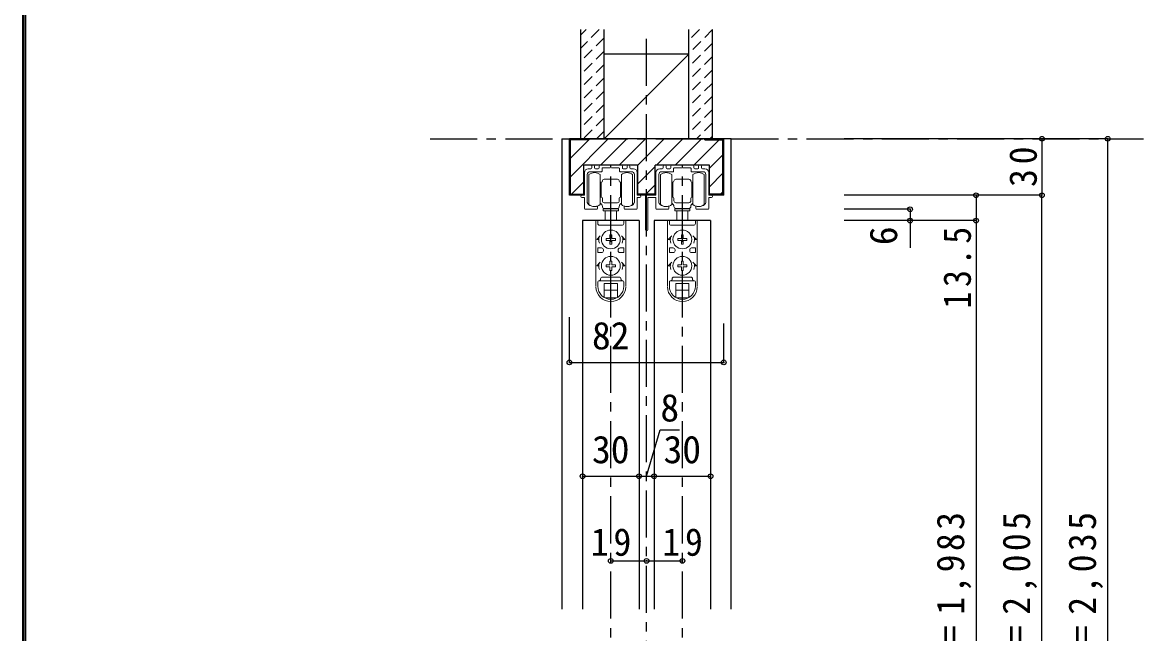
# Model space of a CAD drawing. Units: millimetres, scale not verified. Extents: x -973 to 977, y -718 to 696.
# Drawn here: x -973 to -378, y -323 to 1 of the extents above; entities that cross this region are included whole.
import ezdxf
from ezdxf.enums import TextEntityAlignment as Align

# ---------------------------------------------------------------- set-up
doc = ezdxf.new("R2010")
doc.units = ezdxf.units.MM
doc.header["$LTSCALE"] = 5
doc.header["$PDMODE"] = 32
doc.header["$PDSIZE"] = 2.5
doc.linetypes.add('CHAIN1', pattern=[8, 5, -1, 1, -1])
doc.linetypes.add('DASHED1', pattern=[1.8, 1.2, -0.6])
for name, color, linetype in [('0-1_通り芯', 4, 'CHAIN1'), ('0-2_柱', 3, 'Continuous'), ('0-3_仕上げ', 2, 'Continuous'), ('0-4_枠', 3, 'Continuous'), ('0-6_扉', 6, 'Continuous'), ('0-B_寸法', 7, 'Continuous'), ('0-C_ハッチ', 4, 'DASHED1'), ('F-1_枠', 6, 'Continuous')]:
    doc.layers.add(name, color=color, linetype=linetype)
doc.layers.add('0-7_金物', color=7, linetype='Continuous', lineweight=18)
doc.styles.add('ＭＳ ゴシック', font='')
doc.styles.get('ＭＳ ゴシック').set_extended_font_data('MS Gothic')

# ---------------------------------------------------------------- blocks, each defined once
blk = doc.blocks.new('戸車(上吊)')
at = {"layer": '0-7_金物'}
for p, q in [((-11.601, 12.792), (-11.601, 28.792)), ((-5.601, 28.792), (-5.601, 20.792)), ((-5.601, 24.792), (-5.301, 24.792)), ((-5.101, 24.592), (-5.301, 24.792)), ((-5.101, 24.792), (-5.101, 20.792)), ((-5.001, 24.792), (-5.101, 24.792)), ((-3.501, 26.292), (-0.001, 26.292)), ((3.499, 26.292), (-0.001, 26.292)), ((4.999, 24.792), (5.099, 24.792)), ((5.099, 24.792), (5.099, 20.792)), ((5.099, 24.592), (5.299, 24.792)), ((5.599, 24.792), (5.299, 24.792)), ((5.599, 28.792), (5.599, 20.792)), ((11.599, 12.792), (11.599, 28.792)), ((-5.601, 23.292), (-5.101, 23.292)), ((-5.601, 20.792), (-5.601, 12.792)), ((-5.601, 18.292), (-5.101, 18.292)), ((-5.301, 23.292), (-5.101, 23.492)), ((-5.101, 18.092), (-5.301, 18.292)), ((-5.101, 16.792), (-5.101, 20.792)), ((5.299, 23.292), (5.099, 23.492)), ((5.599, 23.292), (5.099, 23.292)), ((5.099, 16.792), (5.099, 20.792)), ((5.099, 18.092), (5.299, 18.292)), ((5.599, 18.292), (5.099, 18.292)), ((5.599, 20.792), (5.599, 12.792)), ((-5.601, 16.792), (-5.301, 16.792)), ((-5.101, 16.992), (-5.301, 16.792)), ((-5.001, 16.792), (-5.101, 16.792)), ((-4.501, 14.792), (-4.501, 16.292)), ((-3.501, 13.792), (-0.001, 13.792)), ((3.499, 13.792), (-0.001, 13.792)), ((4.499, 14.792), (4.499, 16.292)), ((4.999, 16.792), (5.099, 16.792)), ((5.099, 16.992), (5.299, 16.792)), ((5.599, 16.792), (5.299, 16.792)), ((-4.001, 10.492), (-4.001, 9.492)), ((3.999, 10.492), (-4.001, 10.492)), ((-4.001, 9.492), (3.999, 9.492)), ((-0.001, 10.792), (-3.501, 10.792)), ((-3.001, 10.792), (-3.001, 10.492)), ((-3.001, 4.292), (-3.001, 9.492)), ((-0.001, 10.792), (3.499, 10.792)), ((2.999, 10.792), (2.999, 10.492)), ((2.999, 9.492), (2.999, 4.292)), ((3.999, 10.492), (3.999, 9.492)), ((-7.9, 4.292), (-7.9, -30.608)), ((-7.857, 4.292), (7.943, 4.292)), ((-6.9, 4.292), (-6.9, 2.792)), ((-5.9, 1.792), (5.9, 1.792)), ((6.9, 4.292), (6.9, 2.792)), ((7.9, 4.292), (7.9, -30.608)), ((-5.657, -3.708), (-7.5, -5.708)), ((-6.4, -5.708), (-7.5, -5.708)), ((-0.52, -5.188), (-2.45, -5.222)), ((-2.45, -5.222), (-2.45, -6.194)), ((-0.52, -5.188), (-0.486, -3.258)), ((0.486, -3.258), (-0.486, -3.258)), ((0.52, -5.188), (0.486, -3.258)), ((0.52, -5.188), (2.45, -5.222)), ((2.45, -6.194), (2.45, -5.222)), ((5.657, -3.708), (7.5, -5.708)), ((6.4, -5.708), (7.5, -5.708)), ((-6.9, -10.208), (-6.9, -12.708)), ((-4.9, -10.208), (-6.9, -10.208)), ((-3.9, -11.208), (-3.9, -11.708)), ((-0.52, -6.227), (-2.45, -6.194)), ((-0.52, -6.227), (-0.486, -8.158)), ((-0.486, -8.158), (0.486, -8.158)), ((0.52, -6.227), (0.486, -8.158)), ((0.52, -6.227), (2.45, -6.194)), ((3.9, -11.208), (3.9, -11.708)), ((4.9, -10.208), (6.9, -10.208)), ((6.9, -10.208), (6.9, -12.708)), ((-5.657, -17.708), (-7.5, -19.708)), ((-4.9, -12.708), (-6.9, -12.708)), ((-0.52, -19.188), (-0.486, -17.258)), ((0.486, -17.258), (-0.486, -17.258)), ((0.52, -19.188), (0.486, -17.258)), ((4.9, -12.708), (6.9, -12.708)), ((5.657, -17.708), (7.5, -19.708)), ((-6.4, -19.708), (-7.5, -19.708)), ((-0.52, -19.188), (-2.45, -19.222)), ((-2.45, -19.222), (-2.45, -20.194)), ((-0.52, -20.227), (-2.45, -20.194)), ((-0.52, -20.227), (-0.486, -22.158)), ((-0.486, -22.158), (0.486, -22.158)), ((0.52, -20.227), (0.486, -22.158)), ((0.52, -19.188), (2.45, -19.222)), ((0.52, -20.227), (2.45, -20.194)), ((2.45, -20.194), (2.45, -19.222)), ((6.4, -19.708), (7.5, -19.708)), ((-6.9, -30.608), (-6.9, -28.208)), ((-6.4, -27.708), (6.4, -27.708)), ((-4.4, -25.708), (4.4, -25.708)), ((-3.5, -29.208), (3.5, -29.208)), ((-3.5, -36.554), (-3.5, -29.208)), ((3.5, -36.554), (3.5, -29.208)), ((6.9, -30.608), (6.9, -28.208)), ((-3.5, -32.708), (3.5, -32.708)), ((-3.028, -36.808), (3.028, -36.808))]:
    blk.add_line(p, q, dxfattribs=at)
for centre in [(0, -5.708), (0, -19.708)]:
    blk.add_circle(centre, 5, dxfattribs=at)
for centre, radius, start, end in [((-8.601, 24.792), 5, 53.1301, 126.8699), ((8.599, 24.792), 5, 53.1301, 126.8699), ((-5.001, 25.292), 0.5, 270, 0), ((-3.501, 25.292), 1, 90, 180), ((3.499, 25.292), 1, 0, 90), ((4.999, 25.292), 0.5, 180, 270), ((-8.601, 16.792), 5, 233.1301, 306.8699), ((-6.501, 11.792), 2, 0, 63.25632), ((-5.001, 16.292), 0.5, 0, 90), ((-3.501, 14.792), 1, 180, 270), ((3.499, 14.792), 1, 270, 0), ((4.999, 16.292), 0.5, 90, 180), ((6.499, 11.792), 2, 116.74368, 180), ((8.599, 16.792), 5, 233.1301, 306.8699), ((-3.501, 11.792), 1, 180, 270), ((3.499, 11.792), 1, 270, 0), ((-5.9, 2.792), 1, 180, 270), ((5.9, 2.792), 1, 270, 0), ((0, -5.708), 6.4, 167.82427, 198.20996), ((0, -5.708), 6.4, 341.79004, 12.17573), ((-4.9, -11.208), 1, 0, 90), ((-4.9, -11.708), 1, 270, 0), ((4.9, -11.208), 1, 90, 180), ((4.9, -11.708), 1, 180, 270), ((0, -19.708), 6.4, 167.82427, 198.20996), ((0, -19.708), 6.4, 341.79004, 12.17573), ((-6.4, -28.208), 0.5, 90, 180), ((-6.4, -26.708), 1, 270, 0), ((-4.4, -26.708), 1, 90, 180), ((4.4, -26.708), 1, 0, 90), ((6.4, -26.708), 1, 180, 270), ((6.4, -28.208), 0.5, 0, 90), ((0, -30.808), 7.9, 180, 0), ((0, -30.608), 6.9, 180, 0)]:
    blk.add_arc(centre, radius, start, end, dxfattribs=at)
blk = doc.blocks.new('レール金物(幕板付)')
at = {"layer": '0-7_金物'}
for p, q in [((-13.092, 7.847), (-11.742, 7.847)), ((-6.042, 6.347), (-12.092, 6.347)), ((-11.242, 8.347), (-11.242, 9.347)), ((-10.742, 9.847), (-10.242, 9.847)), ((-9.742, 9.347), (-9.742, 8.347)), ((-9.242, 7.847), (-7.742, 7.847)), ((-7.242, 8.347), (-7.242, 9.347)), ((-6.742, 9.847), (4.558, 9.847)), ((-5.742, 8.047), (-5.742, 6.647)), ((3.558, 6.647), (3.558, 8.047)), ((9.908, 6.347), (3.858, 6.347)), ((5.058, 9.347), (5.058, 8.347)), ((5.558, 7.847), (7.058, 7.847)), ((7.558, 8.347), (7.558, 9.347)), ((8.058, 9.847), (8.558, 9.847)), ((9.058, 9.347), (9.058, 8.347)), ((9.558, 7.847), (10.908, 7.847)), ((-13.592, 4.847), (-13.592, -9.939)), ((11.408, -9.939), (11.408, 4.847)), ((17.308, -24.553), (17.308, -7.553)), ((18.508, -6.353), (18.508, -24.553)), ((-8.742, -13.653), (-14.592, -13.653)), ((-8.242, -12.265), (-8.242, -13.153)), ((6.058, -13.153), (6.058, -12.265)), ((6.437, -11.975), (7.679, -12.153)), ((12.408, -13.653), (6.558, -13.653))]:
    blk.add_line(p, q, dxfattribs=at)
for points in [[(3.258, 8.347), (-0.792, 8.347), (-1.092, 8.647), (-1.392, 8.347), (-5.442, 8.347)], [(-16.492, -6.153), (-15.092, -6.153), (-15.092, 5.847)], [(12.908, 5.847), (12.908, -6.153), (18.308, -6.153)], [(-15.092, -13.153), (-15.092, -7.353), (-16.492, -7.353)], [(17.108, -7.353), (12.908, -7.353), (12.908, -13.153)]]:
    blk.add_lwpolyline(points, dxfattribs=at)
for centre, radius, start, end in [((-13.092, 5.847), 2, 90, 180), ((-12.092, 4.847), 1.5, 90, 180), ((-11.742, 8.347), 0.5, 270, 0), ((-10.742, 9.347), 0.5, 90, 180), ((-10.242, 9.347), 0.5, 0, 90), ((-9.242, 8.347), 0.5, 180, 270), ((-7.742, 8.347), 0.5, 270, 0), ((-6.742, 9.347), 0.5, 90, 180), ((-6.042, 6.647), 0.3, 270, 360), ((-5.442, 8.047), 0.3, 90, 180), ((3.258, 8.047), 0.3, 360, 90), ((3.858, 6.647), 0.3, 180, 270), ((4.558, 9.347), 0.5, 360, 90), ((5.558, 8.347), 0.5, 180, 270), ((7.058, 8.347), 0.5, 270, 360), ((8.058, 9.347), 0.5, 90, 180), ((8.558, 9.347), 0.5, 360, 90), ((9.558, 8.347), 0.5, 180, 270), ((9.908, 4.847), 1.5, 0, 90), ((10.908, 5.847), 2, 0, 90), ((-16.492, -6.753), 0.6, 90, 270), ((-13.292, -9.939), 0.3, 180, 192.08406), ((-11.63, -9.583), 2, 192.08406, 228.89829), ((-9.863, -7.153), 5, 231.94944, 270), ((7.679, -7.153), 5, 270, 308.05056), ((9.446, -9.583), 2, 311.10171, 347.91594), ((11.108, -9.939), 0.3, 347.91594, 0), ((17.108, -7.553), 0.2, 360, 90), ((18.308, -6.353), 0.2, 0, 90), ((-14.592, -13.153), 0.5, 180, 270), ((-9.95, -7.112), 5.042, 270.99736, 285.28454), ((-8.742, -13.153), 0.5, 270, 0), ((-8.542, -12.265), 0.3, 360, 105.31651), ((6.358, -12.265), 0.3, 74.68349, 180), ((6.558, -13.153), 0.5, 180, 270), ((12.408, -13.153), 0.5, 270, 360), ((17.908, -24.553), 0.6, 180, 0)]:
    blk.add_arc(centre, radius, start, end, dxfattribs=at)
blk = doc.blocks.new('レール金具(全般)')
at = {"layer": '0-7_金物'}
for p, q in [((-10.65, 6.888), (-12, 6.888)), ((-10.15, 8.388), (-10.15, 7.388)), ((-9.15, 8.888), (-9.65, 8.888)), ((-8.65, 7.388), (-8.65, 8.388)), ((-6.65, 6.888), (-8.15, 6.888)), ((-6.15, 8.388), (-6.15, 7.388)), ((5.65, 8.888), (-5.65, 8.888)), ((-4.65, 5.688), (-4.65, 7.088)), ((4.65, 7.088), (4.65, 5.688)), ((6.15, 7.388), (6.15, 8.388)), ((8.15, 6.888), (6.65, 6.888)), ((8.65, 8.388), (8.65, 7.388)), ((9.65, 8.888), (9.15, 8.888)), ((10.15, 7.388), (10.15, 8.388)), ((12, 6.888), (10.65, 6.888)), ((-12.5, -10.898), (-12.5, 3.888)), ((-11, 5.388), (-4.95, 5.388)), ((4.95, 5.388), (11, 5.388)), ((12.5, 3.888), (12.5, -10.898)), ((-13.5, -14.612), (-7.65, -14.612)), ((-7.15, -14.112), (-7.15, -13.224)), ((7.15, -13.224), (7.15, -14.112)), ((7.65, -14.612), (13.5, -14.612))]:
    blk.add_line(p, q, dxfattribs=at)
for points in [[(-4.35, 7.388), (-0.3, 7.388), (0, 7.688), (0.3, 7.388), (4.35, 7.388)], [(-14, 4.888), (-14, -7.112), (-15.4, -7.112)], [(15.4, -7.112), (14, -7.112), (14, 4.888)], [(-15.4, -8.312), (-14, -8.312), (-14, -14.112)], [(14, -14.112), (14, -8.312), (15.4, -8.312)]]:
    blk.add_lwpolyline(points, dxfattribs=at)
for centre, radius, start, end in [((-12, 4.888), 2, 90, 180), ((-10.65, 7.388), 0.5, 270, 0), ((-9.65, 8.388), 0.5, 90, 180), ((-9.15, 8.388), 0.5, 0, 90), ((-8.15, 7.388), 0.5, 180, 270), ((-6.65, 7.388), 0.5, 270, 0), ((-5.65, 8.388), 0.5, 90, 180), ((-4.35, 7.088), 0.3, 90, 180), ((4.35, 7.088), 0.3, 360, 90), ((5.65, 8.388), 0.5, 360, 90), ((6.65, 7.388), 0.5, 180, 270), ((8.15, 7.388), 0.5, 270, 360), ((9.15, 8.388), 0.5, 90, 180), ((9.65, 8.388), 0.5, 360, 90), ((10.65, 7.388), 0.5, 180, 270), ((12, 4.888), 2, 0, 90), ((-11, 3.888), 1.5, 90, 180), ((-4.95, 5.688), 0.3, 270, 360), ((4.95, 5.688), 0.3, 180, 270), ((11, 3.888), 1.5, 0, 90), ((-15.4, -7.712), 0.6, 90, 270), ((-12.2, -10.898), 0.3, 180, 192.08406), ((-10.538, -10.542), 2, 192.08406, 228.89829), ((10.538, -10.542), 2, 311.10171, 347.91594), ((12.2, -10.898), 0.3, 347.91594, 0), ((15.4, -7.712), 0.6, 270, 90), ((-13.5, -14.112), 0.5, 180, 270), ((-8.771, -8.112), 5, 231.94944, 269.54933), ((-8.85, -8.112), 5, 270.45826, 285.31651), ((-7.65, -14.112), 0.5, 270, 0), ((-7.45, -13.224), 0.3, 360, 105.31651), ((7.45, -13.224), 0.3, 74.68349, 180), ((7.65, -14.112), 0.5, 180, 270), ((8.85, -8.112), 5, 254.68349, 269.54174), ((8.771, -8.112), 5, 270.45067, 308.05056), ((13.5, -14.112), 0.5, 270, 0)]:
    blk.add_arc(centre, radius, start, end, dxfattribs=at)

msp = doc.modelspace()

# ---------------------------------------------------------------- linework, layer by layer
at = {"layer": '0-1_通り芯'}
for p, q in [((-641.803, -592.363), (-641.803, -2.5)), ((-756.803, -60.5), (-377.803, -60.5)), ((-660.803, -555.5), (-660.803, -74.5)), ((-622.803, -555.5), (-622.803, -74.5))]:
    msp.add_line(p, q, dxfattribs=at)
at = {"layer": '0-2_柱'}
for p, q in [((-619.303, -15.5), (-664.303, -15.5)), ((-619.303, -60.5), (-664.303, -60.5))]:
    msp.add_line(p, q, dxfattribs=at)
at = {"layer": '0-2_柱', "color": 7}
msp.add_line((-619.303, -15.5), (-664.303, -60.5), dxfattribs=at)
at = {"layer": '0-3_仕上げ'}
for p, q in [((-676.803, -60.5), (-676.803, -2.5)), ((-664.303, -60.5), (-664.303, -2.5)), ((-619.303, -60.5), (-619.303, -2.5)), ((-606.803, -60.5), (-606.803, -2.5))]:
    msp.add_line(p, q, dxfattribs=at)
at = {"layer": '0-4_枠', "color": 4}
for p, q in [((-686.803, -60.5), (-682.803, -60.5)), ((-686.803, -60.5), (-686.803, -310.448)), ((-596.803, -60.5), (-600.803, -60.5)), ((-596.803, -310.448), (-596.803, -60.5))]:
    msp.add_line(p, q, dxfattribs=at)
at = {"layer": '0-4_枠'}
for p, q in [((-682.803, -90.5), (-682.803, -60.5)), ((-600.803, -60.5), (-682.803, -60.5)), ((-682.303, -90), (-682.303, -61)), ((-672.803, -61), (-682.303, -61)), ((-672.803, -61), (-672.803, -60.5)), ((-610.803, -61), (-610.803, -60.5)), ((-610.803, -61), (-601.303, -61)), ((-601.303, -90), (-601.303, -61)), ((-600.803, -90.5), (-600.803, -60.5)), ((-675.203, -90.5), (-675.203, -74.5)), ((-646.403, -74.5), (-675.203, -74.5)), ((-646.403, -90.5), (-646.403, -74.5)), ((-637.203, -90.5), (-637.203, -74.5)), ((-608.403, -74.5), (-637.203, -74.5)), ((-608.403, -90.5), (-608.403, -74.5)), ((-675.203, -90.5), (-682.803, -90.5)), ((-682.303, -90), (-675.203, -90)), ((-637.203, -90), (-646.403, -90)), ((-637.203, -90.5), (-646.403, -90.5)), ((-601.303, -90), (-608.403, -90)), ((-600.803, -90.5), (-608.403, -90.5))]:
    msp.add_line(p, q, dxfattribs=at)
at = {"layer": '0-6_扉'}
for p, q in [((-645.803, -104), (-675.803, -104)), ((-675.803, -104), (-675.803, -310.448)), ((-645.803, -104), (-645.803, -310.448)), ((-607.803, -104), (-637.803, -104)), ((-637.803, -104), (-637.803, -310.448)), ((-607.803, -104), (-607.803, -310.448))]:
    msp.add_line(p, q, dxfattribs=at)
at = {"layer": '0-B_寸法', "color": 4}
for p, q in [((-396.803, -60.5), (-536.803, -60.5)), ((-431.803, -60.5), (-431.803, -90.5)), ((-396.803, -555.5), (-396.803, -60.5)), ((-431.803, -90.5), (-536.803, -90.5)), ((-466.803, -90.5), (-466.803, -104)), ((-431.803, -552.5), (-431.803, -90.5)), ((-501.803, -98), (-536.803, -98)), ((-501.803, -98), (-501.803, -118.542)), ((-466.803, -104), (-536.803, -104)), ((-466.803, -104), (-466.803, -547)), ((-682.803, -179.304), (-682.803, -155.246)), ((-600.803, -179.304), (-600.803, -158.746)), ((-682.803, -179.304), (-600.803, -179.304)), ((-675.803, -239.812), (-607.803, -239.812)), ((-660.803, -284.812), (-641.803, -284.812)), ((-641.803, -284.812), (-622.803, -284.812))]:
    msp.add_line(p, q, dxfattribs=at)
msp.add_lwpolyline([(-641.803, -239.812), (-634.593, -215.134), (-624.324, -215.134)], dxfattribs=at)
at = {"layer": '0-B_寸法'}
for p in [(-431.803, -60.5), (-396.803, -60.5), (-466.803, -90.5), (-431.803, -90.5), (-501.803, -98), (-501.803, -104), (-466.803, -104), (-682.803, -179.304), (-600.803, -179.304), (-675.803, -239.812), (-645.803, -239.812), (-637.803, -239.812), (-607.803, -239.812), (-660.803, -284.812), (-641.803, -284.812), (-622.803, -284.812)]:
    msp.add_point(p, dxfattribs=at)
at = {"layer": '0-C_ハッチ'}
for p, q in [((-673.977, -2.5), (-676.803, -5.326)), ((-666.906, -2.5), (-676.803, -12.397)), ((-613.769, -2.5), (-619.303, -8.034)), ((-606.698, -2.5), (-619.303, -15.105)), ((-664.303, -6.968), (-676.803, -19.468)), ((-606.803, -9.676), (-619.303, -22.176)), ((-664.303, -14.039), (-676.803, -26.539)), ((-606.803, -16.747), (-619.303, -29.247)), ((-664.303, -21.11), (-676.803, -33.61)), ((-606.803, -23.818), (-619.303, -36.318)), ((-664.303, -28.181), (-676.803, -40.681)), ((-664.303, -35.252), (-676.803, -47.752)), ((-606.803, -30.889), (-619.303, -43.389)), ((-606.803, -37.96), (-619.303, -50.46)), ((-664.303, -42.323), (-676.803, -54.823)), ((-606.803, -45.031), (-619.303, -57.531)), ((-664.303, -49.394), (-675.409, -60.5)), ((-606.803, -52.102), (-615.2, -60.5)), ((-664.303, -56.465), (-668.338, -60.5)), ((-606.803, -59.173), (-608.129, -60.5))]:
    msp.add_line(p, q, dxfattribs=at)
at = {"layer": '0-C_ハッチ', "linetype": 'Continuous'}
for p, q in [((-682.303, -70.771), (-672.032, -60.5)), ((-682.303, -80.671), (-662.132, -60.5)), ((-666.233, -74.5), (-652.233, -60.5)), ((-656.333, -74.5), (-642.333, -60.5)), ((-646.434, -74.5), (-632.434, -60.5)), ((-636.534, -74.5), (-622.534, -60.5)), ((-626.635, -74.5), (-612.635, -60.5)), ((-616.735, -74.5), (-603.235, -61)), ((-608.403, -76.067), (-601.303, -68.967)), ((-646.403, -84.369), (-637.203, -75.169)), ((-608.403, -85.967), (-601.303, -78.867)), ((-675.203, -83.47), (-681.733, -90)), ((-642.135, -90), (-637.203, -85.068)), ((-601.303, -88.766), (-602.537, -90))]:
    msp.add_line(p, q, dxfattribs=at)
at = {"layer": 'F-1_枠'}
for p, q in [((-973.347, 695.833), (-973.347, -700.833)), ((-972.514, 695.833), (-972.514, -700.833)), ((-971.68, 695.833), (-971.68, -700.833))]:
    msp.add_line(p, q, dxfattribs=at)

# ---------------------------------------------------------------- block references
at = {"layer": '0-7_金物'}
for name, p in [('レール金具(全般)', (-660.803, -83.388)), ('戸車(上吊)', (-660.802, -108.292)), ('戸車(上吊)', (-622.802, -108.292))]:
    msp.add_blockref(name, p, dxfattribs=at)
at = {"layer": '0-7_金物', "xscale": -1}
msp.add_blockref('レール金物(幕板付)', (-623.895, -84.347), dxfattribs=at)

# ---------------------------------------------------------------- texts
at = {"layer": '0-B_寸法', "style": 'ＭＳ ゴシック'}
msp.add_text('6', height=14.66, rotation=90, dxfattribs=at).set_placement((-504.303, -117.065), align=Align.BOTTOM_LEFT)
for s, p in [('82', (-670.803, -176.804)), ('8', (-634.459, -215.134)), ('30', (-670.803, -237.312)), ('30', (-632.803, -237.312))]:
    msp.add_text(s, height=14.66, dxfattribs=at).set_placement(p, align=Align.BOTTOM_LEFT)
at = {"layer": '0-B_寸法', "char_height": 14.66, "attachment_point": 7, "rotation": 90, "style": 'ＭＳ ゴシック'}
for s, insert in [('\\T1.27;\\W0.95;30', (-434.303, -86.125)), ('\\T1.28;\\W0.9;13.5', (-469.303, -150.75)), ('\\T1.19;\\W0.95;ＤＨ＝1,983', (-469.303, -381.25)), ('\\T1.19;\\W0.95;枠内＝2,005', (-434.303, -381.25)), ('\\T1.19;\\W0.95;枠外＝2,035', (-399.303, -381.25))]:
    msp.add_mtext(s, dxfattribs=dict(at, insert=insert))
at = {"layer": '0-B_寸法', "char_height": 14.66, "attachment_point": 7, "style": 'ＭＳ ゴシック'}
for insert in [(-671.428, -282.312), (-633.428, -282.312)]:
    msp.add_mtext('\\T1.27;\\W0.95;19', dxfattribs=dict(at, insert=insert))

doc.saveas('drawing.dxf')
